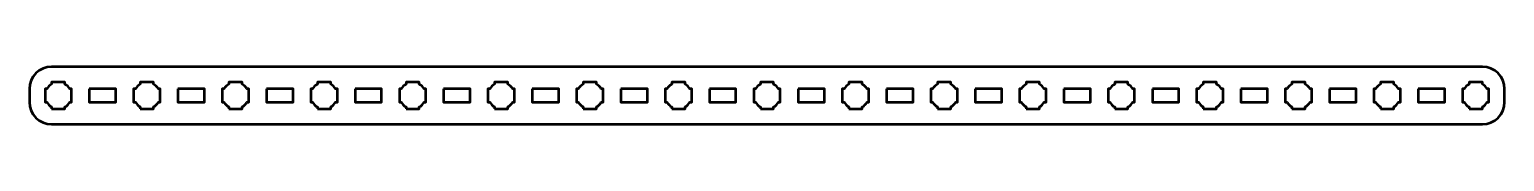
# Model space of a CAD drawing. Header units: centimetres. Extents: x -27.2 to 6.2, y -15.5 to -14.2.
import ezdxf

# ---------------------------------------------------------------- set-up
doc = ezdxf.new("R2010")
doc.units = ezdxf.units.CM
doc.header["$MEASUREMENT"] = 0
doc.layers.add('Layer 1', color=7, linetype='Continuous')

msp = doc.modelspace()

# ---------------------------------------------------------------- linework, layer by layer
at = {"layer": 'Layer 1', "lineweight": 53}
for points, knots in [([(-26.64992, -14.19999), (-26.64992, -14.19999), (5.65006, -14.19999), (5.65006, -14.19999), (5.65006, -14.19999), (5.92706, -14.19999), (6.15001, -14.42308), (6.15001, -14.70008), (6.15001, -14.70008), (6.15001, -14.70008), (6.15001, -15.00009), (6.15001, -15.00009), (6.15001, -15.00009), (6.15001, -15.27705), (5.92706, -15.50001), (5.65006, -15.50001), (5.65006, -15.50001), (5.65006, -15.50001), (-26.64992, -15.50001), (-26.64992, -15.50001), (-26.64992, -15.50001), (-26.92692, -15.50001), (-27.15001, -15.27705), (-27.15001, -15.00009), (-27.15001, -15.00009), (-27.15001, -15.00009), (-27.15001, -14.70008), (-27.15001, -14.70008), (-27.15001, -14.70008), (-27.15001, -14.42308), (-26.92692, -14.19999), (-26.64992, -14.19999)], [0, 0, 0, 0, 0.125, 0.125, 0.125, 0.125, 0.25, 0.25, 0.25, 0.25, 0.375, 0.375, 0.375, 0.375, 0.5, 0.5, 0.5, 0.5, 0.625, 0.625, 0.625, 0.625, 0.75, 0.75, 0.75, 0.75, 0.875, 0.875, 0.875, 0.875, 1, 1, 1, 1]), ([(-26.64992, -15.15002), (-26.64992, -15.15002), (-26.64992, -15.10991), (-26.64992, -15.10991), (-26.64992, -15.10991), (-26.69553, -15.08359), (-26.73345, -15.04556), (-26.75977, -15.00009), (-26.75977, -15.00009), (-26.75977, -15.00009), (-26.79999, -15.00009), (-26.79999, -15.00009), (-26.79999, -15.00009), (-26.79999, -15.00009), (-26.79999, -14.85001), (-26.79999, -14.85001), (-26.79999, -14.85001), (-26.79999, -14.85001), (-26.79999, -14.70008), (-26.79999, -14.70008), (-26.79999, -14.70008), (-26.79999, -14.70008), (-26.75977, -14.70008), (-26.75977, -14.70008), (-26.75977, -14.70008), (-26.73345, -14.65447), (-26.69553, -14.61655), (-26.64992, -14.59023), (-26.64992, -14.59023), (-26.64992, -14.59023), (-26.64992, -14.55001), (-26.64992, -14.55001), (-26.64992, -14.55001), (-26.64992, -14.55001), (-26.49998, -14.55001), (-26.49998, -14.55001), (-26.49998, -14.55001), (-26.49998, -14.55001), (-26.34991, -14.55001), (-26.34991, -14.55001), (-26.34991, -14.55001), (-26.34991, -14.55001), (-26.34991, -14.59023), (-26.34991, -14.59023), (-26.34991, -14.59023), (-26.30444, -14.61655), (-26.26641, -14.65447), (-26.24009, -14.70008), (-26.24009, -14.70008), (-26.24009, -14.70008), (-26.19998, -14.70008), (-26.19998, -14.70008), (-26.19998, -14.70008), (-26.19998, -14.70008), (-26.19998, -14.85001), (-26.19998, -14.85001), (-26.19998, -14.85001), (-26.19998, -14.85001), (-26.19998, -15.00009), (-26.19998, -15.00009), (-26.19998, -15.00009), (-26.19998, -15.00009), (-26.24009, -15.00009), (-26.24009, -15.00009), (-26.24009, -15.00009), (-26.26641, -15.04556), (-26.30444, -15.08359), (-26.34991, -15.10991), (-26.34991, -15.10991), (-26.34991, -15.10991), (-26.34991, -15.15002), (-26.34991, -15.15002), (-26.34991, -15.15002), (-26.34991, -15.15002), (-26.49998, -15.15002), (-26.49998, -15.15002), (-26.49998, -15.15002), (-26.49998, -15.15002), (-26.64992, -15.15002), (-26.64992, -15.15002)], [0, 0, 0, 0, 0.05, 0.05, 0.05, 0.05, 0.1, 0.1, 0.1, 0.1, 0.15, 0.15, 0.15, 0.15, 0.2, 0.2, 0.2, 0.2, 0.25, 0.25, 0.25, 0.25, 0.3, 0.3, 0.3, 0.3, 0.35, 0.35, 0.35, 0.35, 0.4, 0.4, 0.4, 0.4, 0.45, 0.45, 0.45, 0.45, 0.5, 0.5, 0.5, 0.5, 0.55, 0.55, 0.55, 0.55, 0.6, 0.6, 0.6, 0.6, 0.65, 0.65, 0.65, 0.65, 0.7, 0.7, 0.7, 0.7, 0.75, 0.75, 0.75, 0.75, 0.8, 0.8, 0.8, 0.8, 0.85, 0.85, 0.85, 0.85, 0.9, 0.9, 0.9, 0.9, 0.95, 0.95, 0.95, 0.95, 1, 1, 1, 1]), ([(-24.64998, -15.15002), (-24.64998, -15.15002), (-24.64998, -15.10991), (-24.64998, -15.10991), (-24.64998, -15.10991), (-24.69546, -15.08359), (-24.73349, -15.04556), (-24.7598, -15.00009), (-24.7598, -15.00009), (-24.7598, -15.00009), (-24.79991, -15.00009), (-24.79991, -15.00009), (-24.79991, -15.00009), (-24.79991, -15.00009), (-24.79991, -14.85001), (-24.79991, -14.85001), (-24.79991, -14.85001), (-24.79991, -14.85001), (-24.79991, -14.70008), (-24.79991, -14.70008), (-24.79991, -14.70008), (-24.79991, -14.70008), (-24.7598, -14.70008), (-24.7598, -14.70008), (-24.7598, -14.70008), (-24.73349, -14.65447), (-24.69546, -14.61655), (-24.64998, -14.59023), (-24.64998, -14.59023), (-24.64998, -14.59023), (-24.64998, -14.55001), (-24.64998, -14.55001), (-24.64998, -14.55001), (-24.64998, -14.55001), (-24.49991, -14.55001), (-24.49991, -14.55001), (-24.49991, -14.55001), (-24.49991, -14.55001), (-24.34998, -14.55001), (-24.34998, -14.55001), (-24.34998, -14.55001), (-24.34998, -14.55001), (-24.34998, -14.59023), (-24.34998, -14.59023), (-24.34998, -14.59023), (-24.30451, -14.61655), (-24.26648, -14.65447), (-24.24016, -14.70008), (-24.24016, -14.70008), (-24.24016, -14.70008), (-24.19991, -14.70008), (-24.19991, -14.70008), (-24.19991, -14.70008), (-24.19991, -14.70008), (-24.19991, -14.85001), (-24.19991, -14.85001), (-24.19991, -14.85001), (-24.19991, -14.85001), (-24.19991, -15.00009), (-24.19991, -15.00009), (-24.19991, -15.00009), (-24.19991, -15.00009), (-24.24016, -15.00009), (-24.24016, -15.00009), (-24.24016, -15.00009), (-24.26648, -15.04556), (-24.30451, -15.08359), (-24.34998, -15.10991), (-24.34998, -15.10991), (-24.34998, -15.10991), (-24.34998, -15.15002), (-24.34998, -15.15002), (-24.34998, -15.15002), (-24.34998, -15.15002), (-24.49991, -15.15002), (-24.49991, -15.15002), (-24.49991, -15.15002), (-24.49991, -15.15002), (-24.64998, -15.15002), (-24.64998, -15.15002)], [0, 0, 0, 0, 0.05, 0.05, 0.05, 0.05, 0.1, 0.1, 0.1, 0.1, 0.15, 0.15, 0.15, 0.15, 0.2, 0.2, 0.2, 0.2, 0.25, 0.25, 0.25, 0.25, 0.3, 0.3, 0.3, 0.3, 0.35, 0.35, 0.35, 0.35, 0.4, 0.4, 0.4, 0.4, 0.45, 0.45, 0.45, 0.45, 0.5, 0.5, 0.5, 0.5, 0.55, 0.55, 0.55, 0.55, 0.6, 0.6, 0.6, 0.6, 0.65, 0.65, 0.65, 0.65, 0.7, 0.7, 0.7, 0.7, 0.75, 0.75, 0.75, 0.75, 0.8, 0.8, 0.8, 0.8, 0.85, 0.85, 0.85, 0.85, 0.9, 0.9, 0.9, 0.9, 0.95, 0.95, 0.95, 0.95, 1, 1, 1, 1]), ([(-22.65005, -15.15002), (-22.65005, -15.15002), (-22.65005, -15.10991), (-22.65005, -15.10991), (-22.65005, -15.10991), (-22.69552, -15.08359), (-22.73341, -15.04556), (-22.75987, -15.00009), (-22.75987, -15.00009), (-22.75987, -15.00009), (-22.79998, -15.00009), (-22.79998, -15.00009), (-22.79998, -15.00009), (-22.79998, -15.00009), (-22.79998, -14.85001), (-22.79998, -14.85001), (-22.79998, -14.85001), (-22.79998, -14.85001), (-22.79998, -14.70008), (-22.79998, -14.70008), (-22.79998, -14.70008), (-22.79998, -14.70008), (-22.75987, -14.70008), (-22.75987, -14.70008), (-22.75987, -14.70008), (-22.73341, -14.65447), (-22.69552, -14.61655), (-22.65005, -14.59023), (-22.65005, -14.59023), (-22.65005, -14.59023), (-22.65005, -14.55001), (-22.65005, -14.55001), (-22.65005, -14.55001), (-22.65005, -14.55001), (-22.49998, -14.55001), (-22.49998, -14.55001), (-22.49998, -14.55001), (-22.49998, -14.55001), (-22.35005, -14.55001), (-22.35005, -14.55001), (-22.35005, -14.55001), (-22.35005, -14.55001), (-22.35005, -14.59023), (-22.35005, -14.59023), (-22.35005, -14.59023), (-22.30443, -14.61655), (-22.26651, -14.65447), (-22.24019, -14.70008), (-22.24019, -14.70008), (-22.24019, -14.70008), (-22.19998, -14.70008), (-22.19998, -14.70008), (-22.19998, -14.70008), (-22.19998, -14.70008), (-22.19998, -14.85001), (-22.19998, -14.85001), (-22.19998, -14.85001), (-22.19998, -14.85001), (-22.19998, -15.00009), (-22.19998, -15.00009), (-22.19998, -15.00009), (-22.19998, -15.00009), (-22.24019, -15.00009), (-22.24019, -15.00009), (-22.24019, -15.00009), (-22.26651, -15.04556), (-22.30443, -15.08359), (-22.35005, -15.10991), (-22.35005, -15.10991), (-22.35005, -15.10991), (-22.35005, -15.15002), (-22.35005, -15.15002), (-22.35005, -15.15002), (-22.35005, -15.15002), (-22.49998, -15.15002), (-22.49998, -15.15002), (-22.49998, -15.15002), (-22.49998, -15.15002), (-22.65005, -15.15002), (-22.65005, -15.15002)], [0, 0, 0, 0, 0.05, 0.05, 0.05, 0.05, 0.1, 0.1, 0.1, 0.1, 0.15, 0.15, 0.15, 0.15, 0.2, 0.2, 0.2, 0.2, 0.25, 0.25, 0.25, 0.25, 0.3, 0.3, 0.3, 0.3, 0.35, 0.35, 0.35, 0.35, 0.4, 0.4, 0.4, 0.4, 0.45, 0.45, 0.45, 0.45, 0.5, 0.5, 0.5, 0.5, 0.55, 0.55, 0.55, 0.55, 0.6, 0.6, 0.6, 0.6, 0.65, 0.65, 0.65, 0.65, 0.7, 0.7, 0.7, 0.7, 0.75, 0.75, 0.75, 0.75, 0.8, 0.8, 0.8, 0.8, 0.85, 0.85, 0.85, 0.85, 0.9, 0.9, 0.9, 0.9, 0.95, 0.95, 0.95, 0.95, 1, 1, 1, 1]), ([(-20.64994, -15.15002), (-20.64994, -15.15002), (-20.64994, -15.10991), (-20.64994, -15.10991), (-20.64994, -15.10991), (-20.69556, -15.08359), (-20.73344, -15.04556), (-20.75976, -15.00009), (-20.75976, -15.00009), (-20.75976, -15.00009), (-20.80001, -15.00009), (-20.80001, -15.00009), (-20.80001, -15.00009), (-20.80001, -15.00009), (-20.80001, -14.85001), (-20.80001, -14.85001), (-20.80001, -14.85001), (-20.80001, -14.85001), (-20.80001, -14.70008), (-20.80001, -14.70008), (-20.80001, -14.70008), (-20.80001, -14.70008), (-20.75976, -14.70008), (-20.75976, -14.70008), (-20.75976, -14.70008), (-20.73344, -14.65447), (-20.69556, -14.61655), (-20.64994, -14.59023), (-20.64994, -14.59023), (-20.64994, -14.59023), (-20.64994, -14.55001), (-20.64994, -14.55001), (-20.64994, -14.55001), (-20.64994, -14.55001), (-20.50001, -14.55001), (-20.50001, -14.55001), (-20.50001, -14.55001), (-20.50001, -14.55001), (-20.34994, -14.55001), (-20.34994, -14.55001), (-20.34994, -14.55001), (-20.34994, -14.55001), (-20.34994, -14.59023), (-20.34994, -14.59023), (-20.34994, -14.59023), (-20.30447, -14.61655), (-20.26644, -14.65447), (-20.24012, -14.70008), (-20.24012, -14.70008), (-20.24012, -14.70008), (-20.20001, -14.70008), (-20.20001, -14.70008), (-20.20001, -14.70008), (-20.20001, -14.70008), (-20.20001, -14.85001), (-20.20001, -14.85001), (-20.20001, -14.85001), (-20.20001, -14.85001), (-20.20001, -15.00009), (-20.20001, -15.00009), (-20.20001, -15.00009), (-20.20001, -15.00009), (-20.24012, -15.00009), (-20.24012, -15.00009), (-20.24012, -15.00009), (-20.26644, -15.04556), (-20.30447, -15.08359), (-20.34994, -15.10991), (-20.34994, -15.10991), (-20.34994, -15.10991), (-20.34994, -15.15002), (-20.34994, -15.15002), (-20.34994, -15.15002), (-20.34994, -15.15002), (-20.50001, -15.15002), (-20.50001, -15.15002), (-20.50001, -15.15002), (-20.50001, -15.15002), (-20.64994, -15.15002), (-20.64994, -15.15002)], [0, 0, 0, 0, 0.05, 0.05, 0.05, 0.05, 0.1, 0.1, 0.1, 0.1, 0.15, 0.15, 0.15, 0.15, 0.2, 0.2, 0.2, 0.2, 0.25, 0.25, 0.25, 0.25, 0.3, 0.3, 0.3, 0.3, 0.35, 0.35, 0.35, 0.35, 0.4, 0.4, 0.4, 0.4, 0.45, 0.45, 0.45, 0.45, 0.5, 0.5, 0.5, 0.5, 0.55, 0.55, 0.55, 0.55, 0.6, 0.6, 0.6, 0.6, 0.65, 0.65, 0.65, 0.65, 0.7, 0.7, 0.7, 0.7, 0.75, 0.75, 0.75, 0.75, 0.8, 0.8, 0.8, 0.8, 0.85, 0.85, 0.85, 0.85, 0.9, 0.9, 0.9, 0.9, 0.95, 0.95, 0.95, 0.95, 1, 1, 1, 1]), ([(-18.65001, -15.15002), (-18.65001, -15.15002), (-18.65001, -15.10991), (-18.65001, -15.10991), (-18.65001, -15.10991), (-18.69548, -15.08359), (-18.73351, -15.04556), (-18.75983, -15.00009), (-18.75983, -15.00009), (-18.75983, -15.00009), (-18.79994, -15.00009), (-18.79994, -15.00009), (-18.79994, -15.00009), (-18.79994, -15.00009), (-18.79994, -14.85001), (-18.79994, -14.85001), (-18.79994, -14.85001), (-18.79994, -14.85001), (-18.79994, -14.70008), (-18.79994, -14.70008), (-18.79994, -14.70008), (-18.79994, -14.70008), (-18.75983, -14.70008), (-18.75983, -14.70008), (-18.75983, -14.70008), (-18.73351, -14.65447), (-18.69548, -14.61655), (-18.65001, -14.59023), (-18.65001, -14.59023), (-18.65001, -14.59023), (-18.65001, -14.55001), (-18.65001, -14.55001), (-18.65001, -14.55001), (-18.65001, -14.55001), (-18.49994, -14.55001), (-18.49994, -14.55001), (-18.49994, -14.55001), (-18.49994, -14.55001), (-18.35001, -14.55001), (-18.35001, -14.55001), (-18.35001, -14.55001), (-18.35001, -14.55001), (-18.35001, -14.59023), (-18.35001, -14.59023), (-18.35001, -14.59023), (-18.30439, -14.61655), (-18.2665, -14.65447), (-18.24019, -14.70008), (-18.24019, -14.70008), (-18.24019, -14.70008), (-18.19994, -14.70008), (-18.19994, -14.70008), (-18.19994, -14.70008), (-18.19994, -14.70008), (-18.19994, -14.85001), (-18.19994, -14.85001), (-18.19994, -14.85001), (-18.19994, -14.85001), (-18.19994, -15.00009), (-18.19994, -15.00009), (-18.19994, -15.00009), (-18.19994, -15.00009), (-18.24019, -15.00009), (-18.24019, -15.00009), (-18.24019, -15.00009), (-18.2665, -15.04556), (-18.30439, -15.08359), (-18.35001, -15.10991), (-18.35001, -15.10991), (-18.35001, -15.10991), (-18.35001, -15.15002), (-18.35001, -15.15002), (-18.35001, -15.15002), (-18.35001, -15.15002), (-18.49994, -15.15002), (-18.49994, -15.15002), (-18.49994, -15.15002), (-18.49994, -15.15002), (-18.65001, -15.15002), (-18.65001, -15.15002)], [0, 0, 0, 0, 0.05, 0.05, 0.05, 0.05, 0.1, 0.1, 0.1, 0.1, 0.15, 0.15, 0.15, 0.15, 0.2, 0.2, 0.2, 0.2, 0.25, 0.25, 0.25, 0.25, 0.3, 0.3, 0.3, 0.3, 0.35, 0.35, 0.35, 0.35, 0.4, 0.4, 0.4, 0.4, 0.45, 0.45, 0.45, 0.45, 0.5, 0.5, 0.5, 0.5, 0.55, 0.55, 0.55, 0.55, 0.6, 0.6, 0.6, 0.6, 0.65, 0.65, 0.65, 0.65, 0.7, 0.7, 0.7, 0.7, 0.75, 0.75, 0.75, 0.75, 0.8, 0.8, 0.8, 0.8, 0.85, 0.85, 0.85, 0.85, 0.9, 0.9, 0.9, 0.9, 0.95, 0.95, 0.95, 0.95, 1, 1, 1, 1]), ([(-16.65004, -15.15002), (-16.65004, -15.15002), (-16.65004, -15.10991), (-16.65004, -15.10991), (-16.65004, -15.10991), (-16.69551, -15.08359), (-16.73344, -15.04556), (-16.7599, -15.00009), (-16.7599, -15.00009), (-16.7599, -15.00009), (-16.79997, -15.00009), (-16.79997, -15.00009), (-16.79997, -15.00009), (-16.79997, -15.00009), (-16.79997, -14.85001), (-16.79997, -14.85001), (-16.79997, -14.85001), (-16.79997, -14.85001), (-16.79997, -14.70008), (-16.79997, -14.70008), (-16.79997, -14.70008), (-16.79997, -14.70008), (-16.7599, -14.70008), (-16.7599, -14.70008), (-16.7599, -14.70008), (-16.73344, -14.65447), (-16.69551, -14.61655), (-16.65004, -14.59023), (-16.65004, -14.59023), (-16.65004, -14.59023), (-16.65004, -14.55001), (-16.65004, -14.55001), (-16.65004, -14.55001), (-16.65004, -14.55001), (-16.49997, -14.55001), (-16.49997, -14.55001), (-16.49997, -14.55001), (-16.49997, -14.55001), (-16.35004, -14.55001), (-16.35004, -14.55001), (-16.35004, -14.55001), (-16.35004, -14.55001), (-16.35004, -14.59023), (-16.35004, -14.59023), (-16.35004, -14.59023), (-16.30446, -14.61655), (-16.26654, -14.65447), (-16.24008, -14.70008), (-16.24008, -14.70008), (-16.24008, -14.70008), (-16.2, -14.70008), (-16.2, -14.70008), (-16.2, -14.70008), (-16.2, -14.70008), (-16.2, -14.85001), (-16.2, -14.85001), (-16.2, -14.85001), (-16.2, -14.85001), (-16.2, -15.00009), (-16.2, -15.00009), (-16.2, -15.00009), (-16.2, -15.00009), (-16.24008, -15.00009), (-16.24008, -15.00009), (-16.24008, -15.00009), (-16.26654, -15.04556), (-16.30446, -15.08359), (-16.35004, -15.10991), (-16.35004, -15.10991), (-16.35004, -15.10991), (-16.35004, -15.15002), (-16.35004, -15.15002), (-16.35004, -15.15002), (-16.35004, -15.15002), (-16.49997, -15.15002), (-16.49997, -15.15002), (-16.49997, -15.15002), (-16.49997, -15.15002), (-16.65004, -15.15002), (-16.65004, -15.15002)], [0, 0, 0, 0, 0.05, 0.05, 0.05, 0.05, 0.1, 0.1, 0.1, 0.1, 0.15, 0.15, 0.15, 0.15, 0.2, 0.2, 0.2, 0.2, 0.25, 0.25, 0.25, 0.25, 0.3, 0.3, 0.3, 0.3, 0.35, 0.35, 0.35, 0.35, 0.4, 0.4, 0.4, 0.4, 0.45, 0.45, 0.45, 0.45, 0.5, 0.5, 0.5, 0.5, 0.55, 0.55, 0.55, 0.55, 0.6, 0.6, 0.6, 0.6, 0.65, 0.65, 0.65, 0.65, 0.7, 0.7, 0.7, 0.7, 0.75, 0.75, 0.75, 0.75, 0.8, 0.8, 0.8, 0.8, 0.85, 0.85, 0.85, 0.85, 0.9, 0.9, 0.9, 0.9, 0.95, 0.95, 0.95, 0.95, 1, 1, 1, 1]), ([(-14.64997, -15.15002), (-14.64997, -15.15002), (-14.64997, -15.10991), (-14.64997, -15.10991), (-14.64997, -15.10991), (-14.69558, -15.08359), (-14.73347, -15.04556), (-14.75979, -15.00009), (-14.75979, -15.00009), (-14.75979, -15.00009), (-14.80004, -15.00009), (-14.80004, -15.00009), (-14.80004, -15.00009), (-14.80004, -15.00009), (-14.80004, -14.85001), (-14.80004, -14.85001), (-14.80004, -14.85001), (-14.80004, -14.85001), (-14.80004, -14.70008), (-14.80004, -14.70008), (-14.80004, -14.70008), (-14.80004, -14.70008), (-14.75979, -14.70008), (-14.75979, -14.70008), (-14.75979, -14.70008), (-14.73347, -14.65447), (-14.69558, -14.61655), (-14.64997, -14.59023), (-14.64997, -14.59023), (-14.64997, -14.59023), (-14.64997, -14.55001), (-14.64997, -14.55001), (-14.64997, -14.55001), (-14.64997, -14.55001), (-14.50004, -14.55001), (-14.50004, -14.55001), (-14.50004, -14.55001), (-14.50004, -14.55001), (-14.34997, -14.55001), (-14.34997, -14.55001), (-14.34997, -14.55001), (-14.34997, -14.55001), (-14.34997, -14.59023), (-14.34997, -14.59023), (-14.34997, -14.59023), (-14.30449, -14.61655), (-14.26646, -14.65447), (-14.24015, -14.70008), (-14.24015, -14.70008), (-14.24015, -14.70008), (-14.20004, -14.70008), (-14.20004, -14.70008), (-14.20004, -14.70008), (-14.20004, -14.70008), (-14.20004, -14.85001), (-14.20004, -14.85001), (-14.20004, -14.85001), (-14.20004, -14.85001), (-14.20004, -15.00009), (-14.20004, -15.00009), (-14.20004, -15.00009), (-14.20004, -15.00009), (-14.24015, -15.00009), (-14.24015, -15.00009), (-14.24015, -15.00009), (-14.26646, -15.04556), (-14.30449, -15.08359), (-14.34997, -15.10991), (-14.34997, -15.10991), (-14.34997, -15.10991), (-14.34997, -15.15002), (-14.34997, -15.15002), (-14.34997, -15.15002), (-14.34997, -15.15002), (-14.50004, -15.15002), (-14.50004, -15.15002), (-14.50004, -15.15002), (-14.50004, -15.15002), (-14.64997, -15.15002), (-14.64997, -15.15002)], [0, 0, 0, 0, 0.05, 0.05, 0.05, 0.05, 0.1, 0.1, 0.1, 0.1, 0.15, 0.15, 0.15, 0.15, 0.2, 0.2, 0.2, 0.2, 0.25, 0.25, 0.25, 0.25, 0.3, 0.3, 0.3, 0.3, 0.35, 0.35, 0.35, 0.35, 0.4, 0.4, 0.4, 0.4, 0.45, 0.45, 0.45, 0.45, 0.5, 0.5, 0.5, 0.5, 0.55, 0.55, 0.55, 0.55, 0.6, 0.6, 0.6, 0.6, 0.65, 0.65, 0.65, 0.65, 0.7, 0.7, 0.7, 0.7, 0.75, 0.75, 0.75, 0.75, 0.8, 0.8, 0.8, 0.8, 0.85, 0.85, 0.85, 0.85, 0.9, 0.9, 0.9, 0.9, 0.95, 0.95, 0.95, 0.95, 1, 1, 1, 1]), ([(-12.65004, -15.15002), (-12.65004, -15.15002), (-12.65004, -15.10991), (-12.65004, -15.10991), (-12.65004, -15.10991), (-12.69551, -15.08359), (-12.73354, -15.04556), (-12.75986, -15.00009), (-12.75986, -15.00009), (-12.75986, -15.00009), (-12.79997, -15.00009), (-12.79997, -15.00009), (-12.79997, -15.00009), (-12.79997, -15.00009), (-12.79997, -14.85001), (-12.79997, -14.85001), (-12.79997, -14.85001), (-12.79997, -14.85001), (-12.79997, -14.70008), (-12.79997, -14.70008), (-12.79997, -14.70008), (-12.79997, -14.70008), (-12.75986, -14.70008), (-12.75986, -14.70008), (-12.75986, -14.70008), (-12.73354, -14.65447), (-12.69551, -14.61655), (-12.65004, -14.59023), (-12.65004, -14.59023), (-12.65004, -14.59023), (-12.65004, -14.55001), (-12.65004, -14.55001), (-12.65004, -14.55001), (-12.65004, -14.55001), (-12.49996, -14.55001), (-12.49996, -14.55001), (-12.49996, -14.55001), (-12.49996, -14.55001), (-12.35003, -14.55001), (-12.35003, -14.55001), (-12.35003, -14.55001), (-12.35003, -14.55001), (-12.35003, -14.59023), (-12.35003, -14.59023), (-12.35003, -14.59023), (-12.30442, -14.61655), (-12.26653, -14.65447), (-12.24018, -14.70008), (-12.24018, -14.70008), (-12.24018, -14.70008), (-12.19996, -14.70008), (-12.19996, -14.70008), (-12.19996, -14.70008), (-12.19996, -14.70008), (-12.19996, -14.85001), (-12.19996, -14.85001), (-12.19996, -14.85001), (-12.19996, -14.85001), (-12.19996, -15.00009), (-12.19996, -15.00009), (-12.19996, -15.00009), (-12.19996, -15.00009), (-12.24018, -15.00009), (-12.24018, -15.00009), (-12.24018, -15.00009), (-12.26653, -15.04556), (-12.30442, -15.08359), (-12.35003, -15.10991), (-12.35003, -15.10991), (-12.35003, -15.10991), (-12.35003, -15.15002), (-12.35003, -15.15002), (-12.35003, -15.15002), (-12.35003, -15.15002), (-12.49996, -15.15002), (-12.49996, -15.15002), (-12.49996, -15.15002), (-12.49996, -15.15002), (-12.65004, -15.15002), (-12.65004, -15.15002)], [0, 0, 0, 0, 0.05, 0.05, 0.05, 0.05, 0.1, 0.1, 0.1, 0.1, 0.15, 0.15, 0.15, 0.15, 0.2, 0.2, 0.2, 0.2, 0.25, 0.25, 0.25, 0.25, 0.3, 0.3, 0.3, 0.3, 0.35, 0.35, 0.35, 0.35, 0.4, 0.4, 0.4, 0.4, 0.45, 0.45, 0.45, 0.45, 0.5, 0.5, 0.5, 0.5, 0.55, 0.55, 0.55, 0.55, 0.6, 0.6, 0.6, 0.6, 0.65, 0.65, 0.65, 0.65, 0.7, 0.7, 0.7, 0.7, 0.75, 0.75, 0.75, 0.75, 0.8, 0.8, 0.8, 0.8, 0.85, 0.85, 0.85, 0.85, 0.9, 0.9, 0.9, 0.9, 0.95, 0.95, 0.95, 0.95, 1, 1, 1, 1]), ([(-10.64993, -15.15002), (-10.64993, -15.15002), (-10.64993, -15.10991), (-10.64993, -15.10991), (-10.64993, -15.10991), (-10.69554, -15.08359), (-10.73346, -15.04556), (-10.75992, -15.00009), (-10.75992, -15.00009), (-10.75992, -15.00009), (-10.8, -15.00009), (-10.8, -15.00009), (-10.8, -15.00009), (-10.8, -15.00009), (-10.8, -14.85001), (-10.8, -14.85001), (-10.8, -14.85001), (-10.8, -14.85001), (-10.8, -14.70008), (-10.8, -14.70008), (-10.8, -14.70008), (-10.8, -14.70008), (-10.75992, -14.70008), (-10.75992, -14.70008), (-10.75992, -14.70008), (-10.73346, -14.65447), (-10.69554, -14.61655), (-10.64993, -14.59023), (-10.64993, -14.59023), (-10.64993, -14.59023), (-10.64993, -14.55001), (-10.64993, -14.55001), (-10.64993, -14.55001), (-10.64993, -14.55001), (-10.5, -14.55001), (-10.5, -14.55001), (-10.5, -14.55001), (-10.5, -14.55001), (-10.34992, -14.55001), (-10.34992, -14.55001), (-10.34992, -14.55001), (-10.34992, -14.55001), (-10.34992, -14.59023), (-10.34992, -14.59023), (-10.34992, -14.59023), (-10.30445, -14.61655), (-10.26656, -14.65447), (-10.2401, -14.70008), (-10.2401, -14.70008), (-10.2401, -14.70008), (-10.19999, -14.70008), (-10.19999, -14.70008), (-10.19999, -14.70008), (-10.19999, -14.70008), (-10.19999, -14.85001), (-10.19999, -14.85001), (-10.19999, -14.85001), (-10.19999, -14.85001), (-10.19999, -15.00009), (-10.19999, -15.00009), (-10.19999, -15.00009), (-10.19999, -15.00009), (-10.2401, -15.00009), (-10.2401, -15.00009), (-10.2401, -15.00009), (-10.26656, -15.04556), (-10.30445, -15.08359), (-10.34992, -15.10991), (-10.34992, -15.10991), (-10.34992, -15.10991), (-10.34992, -15.15002), (-10.34992, -15.15002), (-10.34992, -15.15002), (-10.34992, -15.15002), (-10.5, -15.15002), (-10.5, -15.15002), (-10.5, -15.15002), (-10.5, -15.15002), (-10.64993, -15.15002), (-10.64993, -15.15002)], [0, 0, 0, 0, 0.05, 0.05, 0.05, 0.05, 0.1, 0.1, 0.1, 0.1, 0.15, 0.15, 0.15, 0.15, 0.2, 0.2, 0.2, 0.2, 0.25, 0.25, 0.25, 0.25, 0.3, 0.3, 0.3, 0.3, 0.35, 0.35, 0.35, 0.35, 0.4, 0.4, 0.4, 0.4, 0.45, 0.45, 0.45, 0.45, 0.5, 0.5, 0.5, 0.5, 0.55, 0.55, 0.55, 0.55, 0.6, 0.6, 0.6, 0.6, 0.65, 0.65, 0.65, 0.65, 0.7, 0.7, 0.7, 0.7, 0.75, 0.75, 0.75, 0.75, 0.8, 0.8, 0.8, 0.8, 0.85, 0.85, 0.85, 0.85, 0.9, 0.9, 0.9, 0.9, 0.95, 0.95, 0.95, 0.95, 1, 1, 1, 1]), ([(-8.64999, -15.15002), (-8.64999, -15.15002), (-8.64999, -15.10991), (-8.64999, -15.10991), (-8.64999, -15.10991), (-8.69561, -15.08359), (-8.7335, -15.04556), (-8.75981, -15.00009), (-8.75981, -15.00009), (-8.75981, -15.00009), (-8.80007, -15.00009), (-8.80007, -15.00009), (-8.80007, -15.00009), (-8.80007, -15.00009), (-8.80007, -14.85001), (-8.80007, -14.85001), (-8.80007, -14.85001), (-8.80007, -14.85001), (-8.80007, -14.70008), (-8.80007, -14.70008), (-8.80007, -14.70008), (-8.80007, -14.70008), (-8.75981, -14.70008), (-8.75981, -14.70008), (-8.75981, -14.70008), (-8.7335, -14.65447), (-8.69561, -14.61655), (-8.64999, -14.59023), (-8.64999, -14.59023), (-8.64999, -14.59023), (-8.64999, -14.55001), (-8.64999, -14.55001), (-8.64999, -14.55001), (-8.64999, -14.55001), (-8.50006, -14.55001), (-8.50006, -14.55001), (-8.50006, -14.55001), (-8.50006, -14.55001), (-8.34999, -14.55001), (-8.34999, -14.55001), (-8.34999, -14.55001), (-8.34999, -14.55001), (-8.34999, -14.59023), (-8.34999, -14.59023), (-8.34999, -14.59023), (-8.30452, -14.61655), (-8.26649, -14.65447), (-8.24017, -14.70008), (-8.24017, -14.70008), (-8.24017, -14.70008), (-8.20006, -14.70008), (-8.20006, -14.70008), (-8.20006, -14.70008), (-8.20006, -14.70008), (-8.20006, -14.85001), (-8.20006, -14.85001), (-8.20006, -14.85001), (-8.20006, -14.85001), (-8.20006, -15.00009), (-8.20006, -15.00009), (-8.20006, -15.00009), (-8.20006, -15.00009), (-8.24017, -15.00009), (-8.24017, -15.00009), (-8.24017, -15.00009), (-8.26649, -15.04556), (-8.30452, -15.08359), (-8.34999, -15.10991), (-8.34999, -15.10991), (-8.34999, -15.10991), (-8.34999, -15.15002), (-8.34999, -15.15002), (-8.34999, -15.15002), (-8.34999, -15.15002), (-8.50006, -15.15002), (-8.50006, -15.15002), (-8.50006, -15.15002), (-8.50006, -15.15002), (-8.64999, -15.15002), (-8.64999, -15.15002)], [0, 0, 0, 0, 0.05, 0.05, 0.05, 0.05, 0.1, 0.1, 0.1, 0.1, 0.15, 0.15, 0.15, 0.15, 0.2, 0.2, 0.2, 0.2, 0.25, 0.25, 0.25, 0.25, 0.3, 0.3, 0.3, 0.3, 0.35, 0.35, 0.35, 0.35, 0.4, 0.4, 0.4, 0.4, 0.45, 0.45, 0.45, 0.45, 0.5, 0.5, 0.5, 0.5, 0.55, 0.55, 0.55, 0.55, 0.6, 0.6, 0.6, 0.6, 0.65, 0.65, 0.65, 0.65, 0.7, 0.7, 0.7, 0.7, 0.75, 0.75, 0.75, 0.75, 0.8, 0.8, 0.8, 0.8, 0.85, 0.85, 0.85, 0.85, 0.9, 0.9, 0.9, 0.9, 0.95, 0.95, 0.95, 0.95, 1, 1, 1, 1]), ([(-6.65006, -15.15002), (-6.65006, -15.15002), (-6.65006, -15.10991), (-6.65006, -15.10991), (-6.65006, -15.10991), (-6.69553, -15.08359), (-6.73356, -15.04556), (-6.75988, -15.00009), (-6.75988, -15.00009), (-6.75988, -15.00009), (-6.79999, -15.00009), (-6.79999, -15.00009), (-6.79999, -15.00009), (-6.79999, -15.00009), (-6.79999, -14.85001), (-6.79999, -14.85001), (-6.79999, -14.85001), (-6.79999, -14.85001), (-6.79999, -14.70008), (-6.79999, -14.70008), (-6.79999, -14.70008), (-6.79999, -14.70008), (-6.75988, -14.70008), (-6.75988, -14.70008), (-6.75988, -14.70008), (-6.73356, -14.65447), (-6.69553, -14.61655), (-6.65006, -14.59023), (-6.65006, -14.59023), (-6.65006, -14.59023), (-6.65006, -14.55001), (-6.65006, -14.55001), (-6.65006, -14.55001), (-6.65006, -14.55001), (-6.49999, -14.55001), (-6.49999, -14.55001), (-6.49999, -14.55001), (-6.49999, -14.55001), (-6.35006, -14.55001), (-6.35006, -14.55001), (-6.35006, -14.55001), (-6.35006, -14.55001), (-6.35006, -14.59023), (-6.35006, -14.59023), (-6.35006, -14.59023), (-6.30444, -14.61655), (-6.26652, -14.65447), (-6.2402, -14.70008), (-6.2402, -14.70008), (-6.2402, -14.70008), (-6.19999, -14.70008), (-6.19999, -14.70008), (-6.19999, -14.70008), (-6.19999, -14.70008), (-6.19999, -14.85001), (-6.19999, -14.85001), (-6.19999, -14.85001), (-6.19999, -14.85001), (-6.19999, -15.00009), (-6.19999, -15.00009), (-6.19999, -15.00009), (-6.19999, -15.00009), (-6.2402, -15.00009), (-6.2402, -15.00009), (-6.2402, -15.00009), (-6.26652, -15.04556), (-6.30444, -15.08359), (-6.35006, -15.10991), (-6.35006, -15.10991), (-6.35006, -15.10991), (-6.35006, -15.15002), (-6.35006, -15.15002), (-6.35006, -15.15002), (-6.35006, -15.15002), (-6.49999, -15.15002), (-6.49999, -15.15002), (-6.49999, -15.15002), (-6.49999, -15.15002), (-6.65006, -15.15002), (-6.65006, -15.15002)], [0, 0, 0, 0, 0.05, 0.05, 0.05, 0.05, 0.1, 0.1, 0.1, 0.1, 0.15, 0.15, 0.15, 0.15, 0.2, 0.2, 0.2, 0.2, 0.25, 0.25, 0.25, 0.25, 0.3, 0.3, 0.3, 0.3, 0.35, 0.35, 0.35, 0.35, 0.4, 0.4, 0.4, 0.4, 0.45, 0.45, 0.45, 0.45, 0.5, 0.5, 0.5, 0.5, 0.55, 0.55, 0.55, 0.55, 0.6, 0.6, 0.6, 0.6, 0.65, 0.65, 0.65, 0.65, 0.7, 0.7, 0.7, 0.7, 0.75, 0.75, 0.75, 0.75, 0.8, 0.8, 0.8, 0.8, 0.85, 0.85, 0.85, 0.85, 0.9, 0.9, 0.9, 0.9, 0.95, 0.95, 0.95, 0.95, 1, 1, 1, 1]), ([(-4.64995, -15.15002), (-4.64995, -15.15002), (-4.64995, -15.10991), (-4.64995, -15.10991), (-4.64995, -15.10991), (-4.69557, -15.08359), (-4.73346, -15.04556), (-4.75981, -15.00009), (-4.75981, -15.00009), (-4.75981, -15.00009), (-4.80002, -15.00009), (-4.80002, -15.00009), (-4.80002, -15.00009), (-4.80002, -15.00009), (-4.80002, -14.85001), (-4.80002, -14.85001), (-4.80002, -14.85001), (-4.80002, -14.85001), (-4.80002, -14.70008), (-4.80002, -14.70008), (-4.80002, -14.70008), (-4.80002, -14.70008), (-4.75981, -14.70008), (-4.75981, -14.70008), (-4.75981, -14.70008), (-4.73346, -14.65447), (-4.69557, -14.61655), (-4.64995, -14.59023), (-4.64995, -14.59023), (-4.64995, -14.59023), (-4.64995, -14.55001), (-4.64995, -14.55001), (-4.64995, -14.55001), (-4.64995, -14.55001), (-4.50002, -14.55001), (-4.50002, -14.55001), (-4.50002, -14.55001), (-4.50002, -14.55001), (-4.34995, -14.55001), (-4.34995, -14.55001), (-4.34995, -14.55001), (-4.34995, -14.55001), (-4.34995, -14.59023), (-4.34995, -14.59023), (-4.34995, -14.59023), (-4.30448, -14.61655), (-4.26659, -14.65447), (-4.24013, -14.70008), (-4.24013, -14.70008), (-4.24013, -14.70008), (-4.20002, -14.70008), (-4.20002, -14.70008), (-4.20002, -14.70008), (-4.20002, -14.70008), (-4.20002, -14.85001), (-4.20002, -14.85001), (-4.20002, -14.85001), (-4.20002, -14.85001), (-4.20002, -15.00009), (-4.20002, -15.00009), (-4.20002, -15.00009), (-4.20002, -15.00009), (-4.24013, -15.00009), (-4.24013, -15.00009), (-4.24013, -15.00009), (-4.26659, -15.04556), (-4.30448, -15.08359), (-4.34995, -15.10991), (-4.34995, -15.10991), (-4.34995, -15.10991), (-4.34995, -15.15002), (-4.34995, -15.15002), (-4.34995, -15.15002), (-4.34995, -15.15002), (-4.50002, -15.15002), (-4.50002, -15.15002), (-4.50002, -15.15002), (-4.50002, -15.15002), (-4.64995, -15.15002), (-4.64995, -15.15002)], [0, 0, 0, 0, 0.05, 0.05, 0.05, 0.05, 0.1, 0.1, 0.1, 0.1, 0.15, 0.15, 0.15, 0.15, 0.2, 0.2, 0.2, 0.2, 0.25, 0.25, 0.25, 0.25, 0.3, 0.3, 0.3, 0.3, 0.35, 0.35, 0.35, 0.35, 0.4, 0.4, 0.4, 0.4, 0.45, 0.45, 0.45, 0.45, 0.5, 0.5, 0.5, 0.5, 0.55, 0.55, 0.55, 0.55, 0.6, 0.6, 0.6, 0.6, 0.65, 0.65, 0.65, 0.65, 0.7, 0.7, 0.7, 0.7, 0.75, 0.75, 0.75, 0.75, 0.8, 0.8, 0.8, 0.8, 0.85, 0.85, 0.85, 0.85, 0.9, 0.9, 0.9, 0.9, 0.95, 0.95, 0.95, 0.95, 1, 1, 1, 1]), ([(-2.65002, -15.15002), (-2.65002, -15.15002), (-2.65002, -15.10991), (-2.65002, -15.10991), (-2.65002, -15.10991), (-2.69549, -15.08359), (-2.73352, -15.04556), (-2.75984, -15.00009), (-2.75984, -15.00009), (-2.75984, -15.00009), (-2.80009, -15.00009), (-2.80009, -15.00009), (-2.80009, -15.00009), (-2.80009, -15.00009), (-2.80009, -14.85001), (-2.80009, -14.85001), (-2.80009, -14.85001), (-2.80009, -14.85001), (-2.80009, -14.70008), (-2.80009, -14.70008), (-2.80009, -14.70008), (-2.80009, -14.70008), (-2.75984, -14.70008), (-2.75984, -14.70008), (-2.75984, -14.70008), (-2.73352, -14.65447), (-2.69549, -14.61655), (-2.65002, -14.59023), (-2.65002, -14.59023), (-2.65002, -14.59023), (-2.65002, -14.55001), (-2.65002, -14.55001), (-2.65002, -14.55001), (-2.65002, -14.55001), (-2.50009, -14.55001), (-2.50009, -14.55001), (-2.50009, -14.55001), (-2.50009, -14.55001), (-2.35002, -14.55001), (-2.35002, -14.55001), (-2.35002, -14.55001), (-2.35002, -14.55001), (-2.35002, -14.59023), (-2.35002, -14.59023), (-2.35002, -14.59023), (-2.30454, -14.61655), (-2.26652, -14.65447), (-2.2402, -14.70008), (-2.2402, -14.70008), (-2.2402, -14.70008), (-2.20009, -14.70008), (-2.20009, -14.70008), (-2.20009, -14.70008), (-2.20009, -14.70008), (-2.20009, -14.85001), (-2.20009, -14.85001), (-2.20009, -14.85001), (-2.20009, -14.85001), (-2.20009, -15.00009), (-2.20009, -15.00009), (-2.20009, -15.00009), (-2.20009, -15.00009), (-2.2402, -15.00009), (-2.2402, -15.00009), (-2.2402, -15.00009), (-2.26652, -15.04556), (-2.30454, -15.08359), (-2.35002, -15.10991), (-2.35002, -15.10991), (-2.35002, -15.10991), (-2.35002, -15.15002), (-2.35002, -15.15002), (-2.35002, -15.15002), (-2.35002, -15.15002), (-2.50009, -15.15002), (-2.50009, -15.15002), (-2.50009, -15.15002), (-2.50009, -15.15002), (-2.65002, -15.15002), (-2.65002, -15.15002)], [0, 0, 0, 0, 0.05, 0.05, 0.05, 0.05, 0.1, 0.1, 0.1, 0.1, 0.15, 0.15, 0.15, 0.15, 0.2, 0.2, 0.2, 0.2, 0.25, 0.25, 0.25, 0.25, 0.3, 0.3, 0.3, 0.3, 0.35, 0.35, 0.35, 0.35, 0.4, 0.4, 0.4, 0.4, 0.45, 0.45, 0.45, 0.45, 0.5, 0.5, 0.5, 0.5, 0.55, 0.55, 0.55, 0.55, 0.6, 0.6, 0.6, 0.6, 0.65, 0.65, 0.65, 0.65, 0.7, 0.7, 0.7, 0.7, 0.75, 0.75, 0.75, 0.75, 0.8, 0.8, 0.8, 0.8, 0.85, 0.85, 0.85, 0.85, 0.9, 0.9, 0.9, 0.9, 0.95, 0.95, 0.95, 0.95, 1, 1, 1, 1]), ([(-0.65005, -15.15002), (-0.65005, -15.15002), (-0.65005, -15.10991), (-0.65005, -15.10991), (-0.65005, -15.10991), (-0.69553, -15.08359), (-0.73359, -15.04556), (-0.75991, -15.00009), (-0.75991, -15.00009), (-0.75991, -15.00009), (-0.79998, -15.00009), (-0.79998, -15.00009), (-0.79998, -15.00009), (-0.79998, -15.00009), (-0.79998, -14.85001), (-0.79998, -14.85001), (-0.79998, -14.85001), (-0.79998, -14.85001), (-0.79998, -14.70008), (-0.79998, -14.70008), (-0.79998, -14.70008), (-0.79998, -14.70008), (-0.75991, -14.70008), (-0.75991, -14.70008), (-0.75991, -14.70008), (-0.73359, -14.65447), (-0.69553, -14.61655), (-0.65005, -14.59023), (-0.65005, -14.59023), (-0.65005, -14.59023), (-0.65005, -14.55001), (-0.65005, -14.55001), (-0.65005, -14.55001), (-0.65005, -14.55001), (-0.50002, -14.55001), (-0.50002, -14.55001), (-0.50002, -14.55001), (-0.50002, -14.55001), (-0.35009, -14.55001), (-0.35009, -14.55001), (-0.35009, -14.55001), (-0.35009, -14.55001), (-0.35009, -14.59023), (-0.35009, -14.59023), (-0.35009, -14.59023), (-0.30447, -14.61655), (-0.26655, -14.65447), (-0.24023, -14.70008), (-0.24023, -14.70008), (-0.24023, -14.70008), (-0.20001, -14.70008), (-0.20001, -14.70008), (-0.20001, -14.70008), (-0.20001, -14.70008), (-0.20001, -14.85001), (-0.20001, -14.85001), (-0.20001, -14.85001), (-0.20001, -14.85001), (-0.20001, -15.00009), (-0.20001, -15.00009), (-0.20001, -15.00009), (-0.20001, -15.00009), (-0.24023, -15.00009), (-0.24023, -15.00009), (-0.24023, -15.00009), (-0.26655, -15.04556), (-0.30447, -15.08359), (-0.35009, -15.10991), (-0.35009, -15.10991), (-0.35009, -15.10991), (-0.35009, -15.15002), (-0.35009, -15.15002), (-0.35009, -15.15002), (-0.35009, -15.15002), (-0.50002, -15.15002), (-0.50002, -15.15002), (-0.50002, -15.15002), (-0.50002, -15.15002), (-0.65005, -15.15002), (-0.65005, -15.15002)], [0, 0, 0, 0, 0.05, 0.05, 0.05, 0.05, 0.1, 0.1, 0.1, 0.1, 0.15, 0.15, 0.15, 0.15, 0.2, 0.2, 0.2, 0.2, 0.25, 0.25, 0.25, 0.25, 0.3, 0.3, 0.3, 0.3, 0.35, 0.35, 0.35, 0.35, 0.4, 0.4, 0.4, 0.4, 0.45, 0.45, 0.45, 0.45, 0.5, 0.5, 0.5, 0.5, 0.55, 0.55, 0.55, 0.55, 0.6, 0.6, 0.6, 0.6, 0.65, 0.65, 0.65, 0.65, 0.7, 0.7, 0.7, 0.7, 0.75, 0.75, 0.75, 0.75, 0.8, 0.8, 0.8, 0.8, 0.85, 0.85, 0.85, 0.85, 0.9, 0.9, 0.9, 0.9, 0.95, 0.95, 0.95, 0.95, 1, 1, 1, 1]), ([(1.34995, -15.15002), (1.34995, -15.15002), (1.34995, -15.10991), (1.34995, -15.10991), (1.34995, -15.10991), (1.30447, -15.08359), (1.26641, -15.04556), (1.24009, -15.00009), (1.24009, -15.00009), (1.24009, -15.00009), (1.20002, -15.00009), (1.20002, -15.00009), (1.20002, -15.00009), (1.20002, -15.00009), (1.20002, -14.85001), (1.20002, -14.85001), (1.20002, -14.85001), (1.20002, -14.85001), (1.20002, -14.70008), (1.20002, -14.70008), (1.20002, -14.70008), (1.20002, -14.70008), (1.24009, -14.70008), (1.24009, -14.70008), (1.24009, -14.70008), (1.26641, -14.65447), (1.30447, -14.61655), (1.34995, -14.59023), (1.34995, -14.59023), (1.34995, -14.59023), (1.34995, -14.55001), (1.34995, -14.55001), (1.34995, -14.55001), (1.34995, -14.55001), (1.49998, -14.55001), (1.49998, -14.55001), (1.49998, -14.55001), (1.49998, -14.55001), (1.64991, -14.55001), (1.64991, -14.55001), (1.64991, -14.55001), (1.64991, -14.55001), (1.64991, -14.59023), (1.64991, -14.59023), (1.64991, -14.59023), (1.69553, -14.61655), (1.73345, -14.65447), (1.75977, -14.70008), (1.75977, -14.70008), (1.75977, -14.70008), (1.79999, -14.70008), (1.79999, -14.70008), (1.79999, -14.70008), (1.79999, -14.70008), (1.79999, -14.85001), (1.79999, -14.85001), (1.79999, -14.85001), (1.79999, -14.85001), (1.79999, -15.00009), (1.79999, -15.00009), (1.79999, -15.00009), (1.79999, -15.00009), (1.75977, -15.00009), (1.75977, -15.00009), (1.75977, -15.00009), (1.73345, -15.04556), (1.69553, -15.08359), (1.64991, -15.10991), (1.64991, -15.10991), (1.64991, -15.10991), (1.64991, -15.15002), (1.64991, -15.15002), (1.64991, -15.15002), (1.64991, -15.15002), (1.49998, -15.15002), (1.49998, -15.15002), (1.49998, -15.15002), (1.49998, -15.15002), (1.34995, -15.15002), (1.34995, -15.15002)], [0, 0, 0, 0, 0.05, 0.05, 0.05, 0.05, 0.1, 0.1, 0.1, 0.1, 0.15, 0.15, 0.15, 0.15, 0.2, 0.2, 0.2, 0.2, 0.25, 0.25, 0.25, 0.25, 0.3, 0.3, 0.3, 0.3, 0.35, 0.35, 0.35, 0.35, 0.4, 0.4, 0.4, 0.4, 0.45, 0.45, 0.45, 0.45, 0.5, 0.5, 0.5, 0.5, 0.55, 0.55, 0.55, 0.55, 0.6, 0.6, 0.6, 0.6, 0.65, 0.65, 0.65, 0.65, 0.7, 0.7, 0.7, 0.7, 0.75, 0.75, 0.75, 0.75, 0.8, 0.8, 0.8, 0.8, 0.85, 0.85, 0.85, 0.85, 0.9, 0.9, 0.9, 0.9, 0.95, 0.95, 0.95, 0.95, 1, 1, 1, 1]), ([(3.34995, -15.15002), (3.34995, -15.15002), (3.34995, -15.10991), (3.34995, -15.10991), (3.34995, -15.10991), (3.30447, -15.08359), (3.26641, -15.04556), (3.24009, -15.00009), (3.24009, -15.00009), (3.24009, -15.00009), (3.20002, -15.00009), (3.20002, -15.00009), (3.20002, -15.00009), (3.20002, -15.00009), (3.20002, -14.85001), (3.20002, -14.85001), (3.20002, -14.85001), (3.20002, -14.85001), (3.20002, -14.70008), (3.20002, -14.70008), (3.20002, -14.70008), (3.20002, -14.70008), (3.24009, -14.70008), (3.24009, -14.70008), (3.24009, -14.70008), (3.26641, -14.65447), (3.30447, -14.61655), (3.34995, -14.59023), (3.34995, -14.59023), (3.34995, -14.59023), (3.34995, -14.55001), (3.34995, -14.55001), (3.34995, -14.55001), (3.34995, -14.55001), (3.49998, -14.55001), (3.49998, -14.55001), (3.49998, -14.55001), (3.49998, -14.55001), (3.64991, -14.55001), (3.64991, -14.55001), (3.64991, -14.55001), (3.64991, -14.55001), (3.64991, -14.59023), (3.64991, -14.59023), (3.64991, -14.59023), (3.69553, -14.61655), (3.73345, -14.65447), (3.75977, -14.70008), (3.75977, -14.70008), (3.75977, -14.70008), (3.79999, -14.70008), (3.79999, -14.70008), (3.79999, -14.70008), (3.79999, -14.70008), (3.79999, -14.85001), (3.79999, -14.85001), (3.79999, -14.85001), (3.79999, -14.85001), (3.79999, -15.00009), (3.79999, -15.00009), (3.79999, -15.00009), (3.79999, -15.00009), (3.75977, -15.00009), (3.75977, -15.00009), (3.75977, -15.00009), (3.73345, -15.04556), (3.69553, -15.08359), (3.64991, -15.10991), (3.64991, -15.10991), (3.64991, -15.10991), (3.64991, -15.15002), (3.64991, -15.15002), (3.64991, -15.15002), (3.64991, -15.15002), (3.49998, -15.15002), (3.49998, -15.15002), (3.49998, -15.15002), (3.49998, -15.15002), (3.34995, -15.15002), (3.34995, -15.15002)], [0, 0, 0, 0, 0.05, 0.05, 0.05, 0.05, 0.1, 0.1, 0.1, 0.1, 0.15, 0.15, 0.15, 0.15, 0.2, 0.2, 0.2, 0.2, 0.25, 0.25, 0.25, 0.25, 0.3, 0.3, 0.3, 0.3, 0.35, 0.35, 0.35, 0.35, 0.4, 0.4, 0.4, 0.4, 0.45, 0.45, 0.45, 0.45, 0.5, 0.5, 0.5, 0.5, 0.55, 0.55, 0.55, 0.55, 0.6, 0.6, 0.6, 0.6, 0.65, 0.65, 0.65, 0.65, 0.7, 0.7, 0.7, 0.7, 0.75, 0.75, 0.75, 0.75, 0.8, 0.8, 0.8, 0.8, 0.85, 0.85, 0.85, 0.85, 0.9, 0.9, 0.9, 0.9, 0.95, 0.95, 0.95, 0.95, 1, 1, 1, 1]), ([(5.34995, -15.15002), (5.34995, -15.15002), (5.34995, -15.10991), (5.34995, -15.10991), (5.34995, -15.10991), (5.30447, -15.08359), (5.26641, -15.04556), (5.24009, -15.00009), (5.24009, -15.00009), (5.24009, -15.00009), (5.20002, -15.00009), (5.20002, -15.00009), (5.20002, -15.00009), (5.20002, -15.00009), (5.20002, -14.85001), (5.20002, -14.85001), (5.20002, -14.85001), (5.20002, -14.85001), (5.20002, -14.70008), (5.20002, -14.70008), (5.20002, -14.70008), (5.20002, -14.70008), (5.24009, -14.70008), (5.24009, -14.70008), (5.24009, -14.70008), (5.26641, -14.65447), (5.30447, -14.61655), (5.34995, -14.59023), (5.34995, -14.59023), (5.34995, -14.59023), (5.34995, -14.55001), (5.34995, -14.55001), (5.34995, -14.55001), (5.34995, -14.55001), (5.49998, -14.55001), (5.49998, -14.55001), (5.49998, -14.55001), (5.49998, -14.55001), (5.64991, -14.55001), (5.64991, -14.55001), (5.64991, -14.55001), (5.64991, -14.55001), (5.64991, -14.59023), (5.64991, -14.59023), (5.64991, -14.59023), (5.69553, -14.61655), (5.73345, -14.65447), (5.75977, -14.70008), (5.75977, -14.70008), (5.75977, -14.70008), (5.79999, -14.70008), (5.79999, -14.70008), (5.79999, -14.70008), (5.79999, -14.70008), (5.79999, -14.85001), (5.79999, -14.85001), (5.79999, -14.85001), (5.79999, -14.85001), (5.79999, -15.00009), (5.79999, -15.00009), (5.79999, -15.00009), (5.79999, -15.00009), (5.75977, -15.00009), (5.75977, -15.00009), (5.75977, -15.00009), (5.73345, -15.04556), (5.69553, -15.08359), (5.64991, -15.10991), (5.64991, -15.10991), (5.64991, -15.10991), (5.64991, -15.15002), (5.64991, -15.15002), (5.64991, -15.15002), (5.64991, -15.15002), (5.49998, -15.15002), (5.49998, -15.15002), (5.49998, -15.15002), (5.49998, -15.15002), (5.34995, -15.15002), (5.34995, -15.15002)], [0, 0, 0, 0, 0.05, 0.05, 0.05, 0.05, 0.1, 0.1, 0.1, 0.1, 0.15, 0.15, 0.15, 0.15, 0.2, 0.2, 0.2, 0.2, 0.25, 0.25, 0.25, 0.25, 0.3, 0.3, 0.3, 0.3, 0.35, 0.35, 0.35, 0.35, 0.4, 0.4, 0.4, 0.4, 0.45, 0.45, 0.45, 0.45, 0.5, 0.5, 0.5, 0.5, 0.55, 0.55, 0.55, 0.55, 0.6, 0.6, 0.6, 0.6, 0.65, 0.65, 0.65, 0.65, 0.7, 0.7, 0.7, 0.7, 0.75, 0.75, 0.75, 0.75, 0.8, 0.8, 0.8, 0.8, 0.85, 0.85, 0.85, 0.85, 0.9, 0.9, 0.9, 0.9, 0.95, 0.95, 0.95, 0.95, 1, 1, 1, 1]), ([(-25.79997, -14.70008), (-25.79997, -14.70008), (-25.19996, -14.70008), (-25.19996, -14.70008), (-25.19996, -14.70008), (-25.19996, -14.70008), (-25.19996, -15.00009), (-25.19996, -15.00009), (-25.19996, -15.00009), (-25.19996, -15.00009), (-25.79997, -15.00009), (-25.79997, -15.00009), (-25.79997, -15.00009), (-25.79997, -15.00009), (-25.79997, -14.70008), (-25.79997, -14.70008)], [0, 0, 0, 0, 0.25, 0.25, 0.25, 0.25, 0.5, 0.5, 0.5, 0.5, 0.75, 0.75, 0.75, 0.75, 1, 1, 1, 1]), ([(-23.8, -14.70008), (-23.8, -14.70008), (-23.2, -14.70008), (-23.2, -14.70008), (-23.2, -14.70008), (-23.2, -14.70008), (-23.2, -15.00009), (-23.2, -15.00009), (-23.2, -15.00009), (-23.2, -15.00009), (-23.8, -15.00009), (-23.8, -15.00009), (-23.8, -15.00009), (-23.8, -15.00009), (-23.8, -14.70008), (-23.8, -14.70008)], [0, 0, 0, 0, 0.25, 0.25, 0.25, 0.25, 0.5, 0.5, 0.5, 0.5, 0.75, 0.75, 0.75, 0.75, 1, 1, 1, 1]), ([(-21.79993, -14.70008), (-21.79993, -14.70008), (-21.19992, -14.70008), (-21.19992, -14.70008), (-21.19992, -14.70008), (-21.19992, -14.70008), (-21.19992, -15.00009), (-21.19992, -15.00009), (-21.19992, -15.00009), (-21.19992, -15.00009), (-21.79993, -15.00009), (-21.79993, -15.00009), (-21.79993, -15.00009), (-21.79993, -15.00009), (-21.79993, -14.70008), (-21.79993, -14.70008)], [0, 0, 0, 0, 0.25, 0.25, 0.25, 0.25, 0.5, 0.5, 0.5, 0.5, 0.75, 0.75, 0.75, 0.75, 1, 1, 1, 1]), ([(-19.79996, -14.70008), (-19.79996, -14.70008), (-19.19995, -14.70008), (-19.19995, -14.70008), (-19.19995, -14.70008), (-19.19995, -14.70008), (-19.19995, -15.00009), (-19.19995, -15.00009), (-19.19995, -15.00009), (-19.19995, -15.00009), (-19.79996, -15.00009), (-19.79996, -15.00009), (-19.79996, -15.00009), (-19.79996, -15.00009), (-19.79996, -14.70008), (-19.79996, -14.70008)], [0, 0, 0, 0, 0.25, 0.25, 0.25, 0.25, 0.5, 0.5, 0.5, 0.5, 0.75, 0.75, 0.75, 0.75, 1, 1, 1, 1]), ([(-17.80003, -14.70008), (-17.80003, -14.70008), (-17.20002, -14.70008), (-17.20002, -14.70008), (-17.20002, -14.70008), (-17.20002, -14.70008), (-17.20002, -15.00009), (-17.20002, -15.00009), (-17.20002, -15.00009), (-17.20002, -15.00009), (-17.80003, -15.00009), (-17.80003, -15.00009), (-17.80003, -15.00009), (-17.80003, -15.00009), (-17.80003, -14.70008), (-17.80003, -14.70008)], [0, 0, 0, 0, 0.25, 0.25, 0.25, 0.25, 0.5, 0.5, 0.5, 0.5, 0.75, 0.75, 0.75, 0.75, 1, 1, 1, 1]), ([(-15.79995, -14.70008), (-15.79995, -14.70008), (-15.19995, -14.70008), (-15.19995, -14.70008), (-15.19995, -14.70008), (-15.19995, -14.70008), (-15.19995, -15.00009), (-15.19995, -15.00009), (-15.19995, -15.00009), (-15.19995, -15.00009), (-15.79995, -15.00009), (-15.79995, -15.00009), (-15.79995, -15.00009), (-15.79995, -15.00009), (-15.79995, -14.70008), (-15.79995, -14.70008)], [0, 0, 0, 0, 0.25, 0.25, 0.25, 0.25, 0.5, 0.5, 0.5, 0.5, 0.75, 0.75, 0.75, 0.75, 1, 1, 1, 1]), ([(-13.79998, -14.70008), (-13.79998, -14.70008), (-13.19998, -14.70008), (-13.19998, -14.70008), (-13.19998, -14.70008), (-13.19998, -14.70008), (-13.19998, -15.00009), (-13.19998, -15.00009), (-13.19998, -15.00009), (-13.19998, -15.00009), (-13.79998, -15.00009), (-13.79998, -15.00009), (-13.79998, -15.00009), (-13.79998, -15.00009), (-13.79998, -14.70008), (-13.79998, -14.70008)], [0, 0, 0, 0, 0.25, 0.25, 0.25, 0.25, 0.5, 0.5, 0.5, 0.5, 0.75, 0.75, 0.75, 0.75, 1, 1, 1, 1]), ([(-11.79991, -14.70008), (-11.79991, -14.70008), (-11.19991, -14.70008), (-11.19991, -14.70008), (-11.19991, -14.70008), (-11.19991, -14.70008), (-11.19991, -15.00009), (-11.19991, -15.00009), (-11.19991, -15.00009), (-11.19991, -15.00009), (-11.79991, -15.00009), (-11.79991, -15.00009), (-11.79991, -15.00009), (-11.79991, -15.00009), (-11.79991, -14.70008), (-11.79991, -14.70008)], [0, 0, 0, 0, 0.25, 0.25, 0.25, 0.25, 0.5, 0.5, 0.5, 0.5, 0.75, 0.75, 0.75, 0.75, 1, 1, 1, 1]), ([(-9.79998, -14.70008), (-9.79998, -14.70008), (-9.19997, -14.70008), (-9.19997, -14.70008), (-9.19997, -14.70008), (-9.19997, -14.70008), (-9.19997, -15.00009), (-9.19997, -15.00009), (-9.19997, -15.00009), (-9.19997, -15.00009), (-9.79998, -15.00009), (-9.79998, -15.00009), (-9.79998, -15.00009), (-9.79998, -15.00009), (-9.79998, -14.70008), (-9.79998, -14.70008)], [0, 0, 0, 0, 0.25, 0.25, 0.25, 0.25, 0.5, 0.5, 0.5, 0.5, 0.75, 0.75, 0.75, 0.75, 1, 1, 1, 1]), ([(-7.80001, -14.70008), (-7.80001, -14.70008), (-7.20001, -14.70008), (-7.20001, -14.70008), (-7.20001, -14.70008), (-7.20001, -14.70008), (-7.20001, -15.00009), (-7.20001, -15.00009), (-7.20001, -15.00009), (-7.20001, -15.00009), (-7.80001, -15.00009), (-7.80001, -15.00009), (-7.80001, -15.00009), (-7.80001, -15.00009), (-7.80001, -14.70008), (-7.80001, -14.70008)], [0, 0, 0, 0, 0.25, 0.25, 0.25, 0.25, 0.5, 0.5, 0.5, 0.5, 0.75, 0.75, 0.75, 0.75, 1, 1, 1, 1]), ([(-5.79994, -14.70008), (-5.79994, -14.70008), (-5.19993, -14.70008), (-5.19993, -14.70008), (-5.19993, -14.70008), (-5.19993, -14.70008), (-5.19993, -15.00009), (-5.19993, -15.00009), (-5.19993, -15.00009), (-5.19993, -15.00009), (-5.79994, -15.00009), (-5.79994, -15.00009), (-5.79994, -15.00009), (-5.79994, -15.00009), (-5.79994, -14.70008), (-5.79994, -14.70008)], [0, 0, 0, 0, 0.25, 0.25, 0.25, 0.25, 0.5, 0.5, 0.5, 0.5, 0.75, 0.75, 0.75, 0.75, 1, 1, 1, 1]), ([(-3.79997, -14.70008), (-3.79997, -14.70008), (-3.19997, -14.70008), (-3.19997, -14.70008), (-3.19997, -14.70008), (-3.19997, -14.70008), (-3.19997, -15.00009), (-3.19997, -15.00009), (-3.19997, -15.00009), (-3.19997, -15.00009), (-3.79997, -15.00009), (-3.79997, -15.00009), (-3.79997, -15.00009), (-3.79997, -15.00009), (-3.79997, -14.70008), (-3.79997, -14.70008)], [0, 0, 0, 0, 0.25, 0.25, 0.25, 0.25, 0.5, 0.5, 0.5, 0.5, 0.75, 0.75, 0.75, 0.75, 1, 1, 1, 1]), ([(-1.7999, -14.70008), (-1.7999, -14.70008), (-1.19989, -14.70008), (-1.19989, -14.70008), (-1.19989, -14.70008), (-1.19989, -14.70008), (-1.19989, -15.00009), (-1.19989, -15.00009), (-1.19989, -15.00009), (-1.19989, -15.00009), (-1.7999, -15.00009), (-1.7999, -15.00009), (-1.7999, -15.00009), (-1.7999, -15.00009), (-1.7999, -14.70008), (-1.7999, -14.70008)], [0, 0, 0, 0, 0.25, 0.25, 0.25, 0.25, 0.5, 0.5, 0.5, 0.5, 0.75, 0.75, 0.75, 0.75, 1, 1, 1, 1]), ([(0.2001, -14.70008), (0.2001, -14.70008), (0.80011, -14.70008), (0.80011, -14.70008), (0.80011, -14.70008), (0.80011, -14.70008), (0.80011, -15.00009), (0.80011, -15.00009), (0.80011, -15.00009), (0.80011, -15.00009), (0.2001, -15.00009), (0.2001, -15.00009), (0.2001, -15.00009), (0.2001, -15.00009), (0.2001, -14.70008), (0.2001, -14.70008)], [0, 0, 0, 0, 0.25, 0.25, 0.25, 0.25, 0.5, 0.5, 0.5, 0.5, 0.75, 0.75, 0.75, 0.75, 1, 1, 1, 1]), ([(2.2001, -14.70008), (2.2001, -14.70008), (2.80011, -14.70008), (2.80011, -14.70008), (2.80011, -14.70008), (2.80011, -14.70008), (2.80011, -15.00009), (2.80011, -15.00009), (2.80011, -15.00009), (2.80011, -15.00009), (2.2001, -15.00009), (2.2001, -15.00009), (2.2001, -15.00009), (2.2001, -15.00009), (2.2001, -14.70008), (2.2001, -14.70008)], [0, 0, 0, 0, 0.25, 0.25, 0.25, 0.25, 0.5, 0.5, 0.5, 0.5, 0.75, 0.75, 0.75, 0.75, 1, 1, 1, 1]), ([(4.2001, -14.70008), (4.2001, -14.70008), (4.80011, -14.70008), (4.80011, -14.70008), (4.80011, -14.70008), (4.80011, -14.70008), (4.80011, -15.00009), (4.80011, -15.00009), (4.80011, -15.00009), (4.80011, -15.00009), (4.2001, -15.00009), (4.2001, -15.00009), (4.2001, -15.00009), (4.2001, -15.00009), (4.2001, -14.70008), (4.2001, -14.70008)], [0, 0, 0, 0, 0.25, 0.25, 0.25, 0.25, 0.5, 0.5, 0.5, 0.5, 0.75, 0.75, 0.75, 0.75, 1, 1, 1, 1])]:
    msp.add_open_spline(points, degree=3, knots=knots, dxfattribs=at)

doc.saveas('drawing.dxf')
